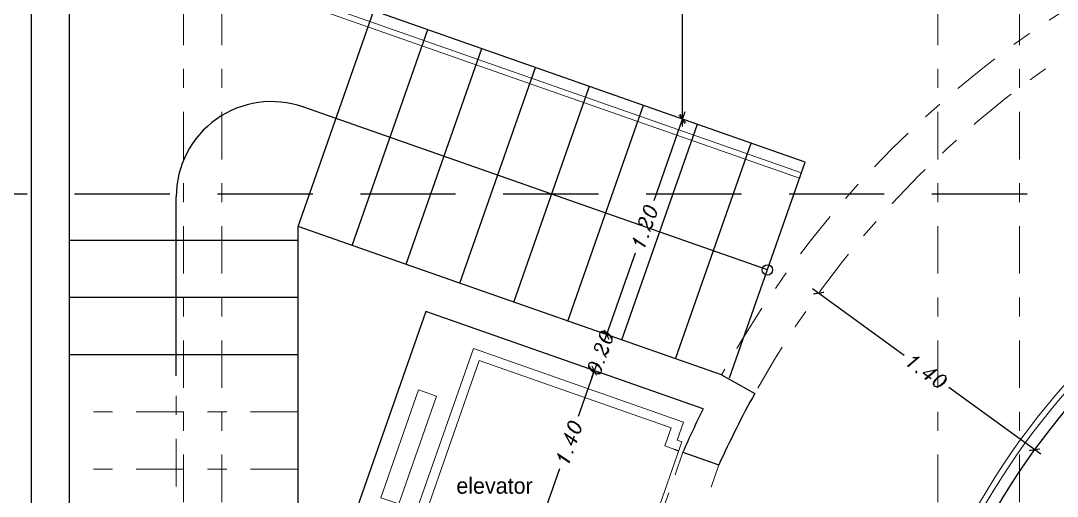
# Model space of a CAD drawing. Header units: metres. Extents: x 294 to 1101, y -498 to -355.
# Drawn here: x 537.08 to 542.53, y -388.78 to -386.28 of the extents above; entities that cross this region are included whole.
import ezdxf

# ---------------------------------------------------------------- set-up
doc = ezdxf.new("R2010")
doc.units = ezdxf.units.M
for name, pattern in [('DASHDOT2', [0.5, 0.25, -0.125, 0, -0.125]), ('DASHED', [0.75, 0.5, -0.25]), ('HIDDEN2', [0.1875, 0.125, -0.0625])]:
    doc.linetypes.add(name, pattern=pattern)
for name, color, linetype, lineweight in [('axe', 12, 'DASHDOT2', 9), ('dor', 30, 'Continuous', 13), ('elev1', 134, 'Continuous', 13), ('fur', 251, 'Continuous', 9), ('roof', 16, 'DASHDOT2', 18), ('wall', 7, 'Continuous', 25)]:
    doc.layers.add(name, color=color, linetype=linetype, lineweight=lineweight)
doc.layers.add('stair', color=142, linetype='Continuous')
doc.layers.add('text', color=3, linetype='Continuous')
doc.styles.add('alalala', font='bgothm.ttf', dxfattribs={"height": 0.2})
doc.styles.add('ITALICC', font='italicc')
doc.dimstyles.new('dim200', dxfattribs={"dimscale": 0.4, "dimtxt": 0.1885, "dimasz": 0.1, "dimexe": 0.15, "dimexo": 0.25, "dimgap": 0.07, "dimtad": 0, "dimzin": 0, "dimdsep": 46, "dimtxsty": 'ITALICC', "dimblk": 'ARCHTICK', "dimcen": 0.09, "dimdle": 0.1, "dimse1": 1, "dimse2": 1, "dimclrd": 211, "dimclrt": 3, "dimadec": 0, "dimazin": 0, "dimtfac": 1, "dimtix": 1, "dimtofl": 0, "dimtmove": 0, "dimatfit": 3, "dimldrblk": 'ARCHTICK', "dimfxl": 1, "dimtolj": 1, "dimtzin": 0, "dimlwd": 25, "dimarcsym": 0})

# ---------------------------------------------------------------- blocks, each defined once
blk = doc.blocks.new('sfdsdfsfd')
at = {"layer": 'fur'}
for p, q in [((510.3437, -506.6437), (511.4458, -506.2572)), ((511.4458, -506.2572), (511.8429, -507.3896)), ((510.4074, -506.6743), (511.4151, -506.3209)), ((511.4151, -506.3209), (511.7792, -507.359)), ((511.6394, -506.5072), (511.7338, -506.4741)), ((511.7338, -506.4741), (511.9323, -507.0403)), ((511.6394, -506.5072), (511.838, -507.0734)), ((510.3437, -506.6437), (510.3768, -506.7381)), ((510.4074, -506.6743), (510.4405, -506.7687)), ((510.3523, -506.7467), (510.3768, -506.7381)), ((510.3523, -506.7467), (510.6832, -507.6903)), ((510.3688, -506.7939), (510.4405, -506.7687)), ((511.838, -507.0734), (511.9323, -507.0403)), ((510.7715, -507.7124), (511.7792, -507.359)), ((510.7409, -507.7761), (511.8429, -507.3896)), ((510.6667, -507.6431), (510.7384, -507.618)), ((510.7384, -507.618), (510.7715, -507.7124)), ((510.6832, -507.6903), (510.7078, -507.6817)), ((510.7078, -507.6817), (510.7409, -507.7761))]:
    blk.add_line(p, q, dxfattribs=at)
blk = doc.blocks.new('_ArchTick')
at = {"color": 0, "linetype": 'ByBlock', "const_width": 0.15}
blk.add_lwpolyline([(-0.5, -0.5), (0.5, 0.5)], dxfattribs=at)
blk = doc.blocks.new('*D115')
at = {"layer": 'DEFPOINTS', "color": 0, "transparency": 16777216}
for p in [(540.094, -388.1195), (540.094, -388.1195), (539.6307, -389.4406)]:
    blk.add_point(p, dxfattribs=at)
at = {"layer": 'wall', "color": 211, "linetype": 'Continuous', "lineweight": 25, "transparency": 16777216}
for p, q in [((540.1073, -388.0818), (540.0095, -388.3604)), ((539.6175, -389.4784), (539.9138, -388.6335))]:
    blk.add_line(p, q, dxfattribs=at)
at = {"layer": 'wall', "color": 211, "lineweight": 25, "transparency": 16777216, "xscale": 0.04000000000000001, "yscale": 0.04000000000000001, "zscale": 0.04000000000000001}
for p, rotation in [((540.094, -388.1195), 70.67385608862823), ((539.6307, -389.4406), 250.6738560886282)]:
    blk.add_blockref('_ArchTick', p, dxfattribs=dict(at, rotation=rotation))
at = {"layer": 'wall', "color": 3, "transparency": 16777216, "insert": (539.9617, -388.4969), "char_height": 0.0754, "attachment_point": 5, "rotation": 70.6739, "style": 'ITALICC'}
blk.add_mtext('\\A1;1.40', dxfattribs=at)
blk = doc.blocks.new('*D280')
at = {"layer": 'DEFPOINTS', "color": 0, "transparency": 16777216}
for p in [(540.1602, -387.9308), (540.1602, -387.9308), (540.094, -388.1195)]:
    blk.add_point(p, dxfattribs=at)
at = {"layer": 'wall', "color": 211, "linetype": 'Continuous', "lineweight": 25, "transparency": 16777216}
for p, q in [((540.1602, -387.9308), (540.1734, -387.8931)), ((540.094, -388.1195), (540.0808, -388.1573))]:
    blk.add_line(p, q, dxfattribs=at)
at = {"layer": 'wall', "color": 211, "lineweight": 25, "transparency": 16777216, "xscale": 0.04000000000000001, "yscale": 0.04000000000000001, "zscale": 0.04000000000000001}
for p, rotation in [((540.1602, -387.9308), 250.6738560886684), ((540.094, -388.1195), 70.67385608866844)]:
    blk.add_blockref('_ArchTick', p, dxfattribs=dict(at, rotation=rotation))
at = {"layer": 'wall', "color": 3, "transparency": 16777216, "insert": (540.1271, -388.0252), "char_height": 0.0754, "attachment_point": 5, "rotation": 70.6739, "style": 'ITALICC'}
blk.add_mtext('\\A1;0.20', dxfattribs=at)
blk = doc.blocks.new('*D131')
at = {"layer": 'DEFPOINTS', "color": 0, "transparency": 16777216}
for p in [(540.5573, -386.7984), (540.5573, -386.7984), (540.1602, -387.9308)]:
    blk.add_point(p, dxfattribs=at)
at = {"layer": 'wall', "color": 211, "linetype": 'Continuous', "lineweight": 25, "transparency": 16777216}
for p, q in [((540.5706, -386.7607), (540.4067, -387.2281)), ((540.147, -387.9686), (540.3109, -387.5012))]:
    blk.add_line(p, q, dxfattribs=at)
at = {"layer": 'wall', "color": 211, "lineweight": 25, "transparency": 16777216, "xscale": 0.04000000000000001, "yscale": 0.04000000000000001, "zscale": 0.04000000000000001}
for p, rotation in [((540.5573, -386.7984), 70.67385608864227), ((540.1602, -387.9308), 250.6738560886423)]:
    blk.add_blockref('_ArchTick', p, dxfattribs=dict(at, rotation=rotation))
at = {"layer": 'wall', "color": 3, "transparency": 16777216, "insert": (540.3588, -387.3646), "char_height": 0.0754, "attachment_point": 5, "rotation": 70.6739, "style": 'ITALICC'}
blk.add_mtext('\\A1;1.20', dxfattribs=at)
blk = doc.blocks.new('*D284')
at = {"layer": 'DEFPOINTS', "color": 0, "transparency": 16777216}
for p in [(537.1403, -385.7367), (536.8106, -391.3722), (537.1403, -391.3722)]:
    blk.add_point(p, dxfattribs=at)
at = {"layer": 'wall', "color": 211, "linetype": 'Continuous', "lineweight": 25, "transparency": 16777216}
for p, q in [((536.8106, -385.6967), (536.8106, -388.4026)), ((536.8106, -391.4122), (536.8106, -388.7063))]:
    blk.add_line(p, q, dxfattribs=at)
at = {"layer": 'wall', "color": 211, "lineweight": 25, "transparency": 16777216, "xscale": 0.04000000000000001, "yscale": 0.04000000000000001, "zscale": 0.04000000000000001}
for p, rotation in [((536.8106, -385.7367), 90), ((536.8106, -391.3722), 270)]:
    blk.add_blockref('_ArchTick', p, dxfattribs=dict(at, rotation=rotation))
at = {"layer": 'wall', "color": 3, "transparency": 16777216, "insert": (536.8106, -388.5545), "char_height": 0.0754, "attachment_point": 5, "rotation": 90, "style": 'ITALICC'}
blk.add_mtext('\\A1;5.64', dxfattribs=at)
blk = doc.blocks.new('*D285')
at = {"layer": 'DEFPOINTS', "color": 0, "transparency": 16777216}
for p in [(540.5573, -380.611), (540.5573, -380.611), (540.5573, -386.7984)]:
    blk.add_point(p, dxfattribs=at)
at = {"layer": 'wall', "color": 211, "linetype": 'Continuous', "lineweight": 25, "transparency": 16777216}
for p, q in [((540.5573, -380.571), (540.5573, -383.5546)), ((540.5573, -386.8384), (540.5573, -383.8548))]:
    blk.add_line(p, q, dxfattribs=at)
at = {"layer": 'wall', "color": 211, "lineweight": 25, "transparency": 16777216, "xscale": 0.04000000000000001, "yscale": 0.04000000000000001, "zscale": 0.04000000000000001}
for p, rotation in [((540.5573, -380.611), 90), ((540.5573, -386.7984), 270)]:
    blk.add_blockref('_ArchTick', p, dxfattribs=dict(at, rotation=rotation))
at = {"layer": 'wall', "color": 3, "transparency": 16777216, "insert": (540.5573, -383.7047), "char_height": 0.0754, "attachment_point": 5, "rotation": 90, "style": 'ITALICC'}
blk.add_mtext('\\A1;6.19', dxfattribs=at)
blk = doc.blocks.new('*D247')
at = {"layer": 'DEFPOINTS', "color": 0, "transparency": 16777216}
for p in [(541.2722, -387.7128), (542.4055, -388.5348), (542.4055, -388.5348)]:
    blk.add_point(p, dxfattribs=at)
at = {"layer": 'wall', "color": 211, "linetype": 'Continuous', "lineweight": 25, "transparency": 16777216}
for p, q in [((541.2398, -387.6893), (541.7217, -388.0389)), ((542.4379, -388.5583), (541.956, -388.2088))]:
    blk.add_line(p, q, dxfattribs=at)
at = {"layer": 'wall', "color": 211, "lineweight": 25, "transparency": 16777216, "xscale": 0.04000000000000001, "yscale": 0.04000000000000001, "zscale": 0.04000000000000001}
for p, rotation in [((541.2722, -387.7128), 144.0454951750469), ((542.4055, -388.5348), 324.0454951750469)]:
    blk.add_blockref('_ArchTick', p, dxfattribs=dict(at, rotation=rotation))
at = {"layer": 'wall', "color": 3, "transparency": 16777216, "insert": (541.8389, -388.1238), "char_height": 0.0754, "attachment_point": 5, "rotation": 324.0455, "style": 'ITALICC'}
blk.add_mtext('\\A1;1.40', dxfattribs=at)

msp = doc.modelspace()

# ---------------------------------------------------------------- linework, layer by layer
for p, q in [((537.1403, -391.3722), (537.1403, -385.4367)), ((537.3403, -391.1722), (537.3403, -385.6367)), ((538.5403, -389.2827), (538.5403, -387.3627))]:
    msp.add_line(p, q)
at = {"layer": 'axe'}
for p, q in [((537.9377, -402.6106), (537.9377, -367.9368)), ((541.8977, -402.6106), (541.8977, -367.9368)), ((542.3267, -402.6106), (542.3267, -367.9368)), ((538.1403, -402.6106), (538.1403, -368.888))]:
    msp.add_line(p, q, dxfattribs=at)
at = {"layer": 'dor', "linetype": 'HIDDEN2'}
for p, q in [((540.56, -388.5479), (540.2622, -389.3972)), ((540.7488, -388.6141), (540.4509, -389.4634))]:
    msp.add_line(p, q, dxfattribs=at)
at = {"layer": 'elev1'}
for p, q in [((541.1724, -387.1095), (538.2503, -386.0847)), ((541.1823, -387.0812), (538.2803, -386.0634))]:
    msp.add_line(p, q, dxfattribs=at)
for radius in [3.84, 3.81]:
    msp.add_arc((545.4411, -390.7366), radius, 301.8709, 238.1291, dxfattribs=at)
at = {"layer": 'roof'}
for p, q in [((537.9003, -389.327), (537.9003, -388.1463)), ((538.5403, -388.3363), (537.3403, -388.3363)), ((538.5403, -388.6363), (537.3403, -388.6363))]:
    msp.add_line(p, q, dxfattribs=at)
for radius in [5.35, 5.15]:
    msp.add_arc((545.4411, -390.7366), radius, 114.4748, 150.9893, dxfattribs=at)
at = {"layer": 'stair'}
for p, q in [((541.2022, -387.0246), (538.3403, -386.0209)), ((538.5403, -387.3627), (538.9374, -386.2303)), ((538.8234, -387.462), (539.2205, -386.3296)), ((539.1065, -387.5613), (539.5036, -386.4289)), ((539.3895, -387.6605), (539.7867, -386.5282)), ((539.6726, -387.7598), (540.0698, -386.6274)), ((541.0036, -387.5908), (538.5657, -386.7358)), ((539.9557, -387.8591), (540.3529, -386.7267)), ((540.2388, -387.9584), (540.636, -386.826)), ((540.5219, -388.0577), (540.9191, -386.9253)), ((540.805, -388.157), (541.2022, -387.0246)), ((537.9003, -388.1463), (537.9003, -387.2076)), ((538.5403, -387.4363), (537.3403, -387.4363)), ((538.5403, -387.7363), (537.3403, -387.7363)), ((538.5403, -388.0363), (537.3403, -388.0363))]:
    msp.add_line(p, q, dxfattribs=at)
msp.add_circle((541.0036, -387.5908), 0.0273, dxfattribs=at)
for centre, radius, start, end in [((538.4003, -387.2076), 0.5, 70.6739, 180), ((545.4411, -390.7366), 3.75, 301.8709, 238.1291)]:
    msp.add_arc(centre, radius, start, end, dxfattribs=at)
at = {"layer": 'text', "linetype": 'DASHED'}
msp.add_line((535.867, -387.1924), (554.7236, -387.1924), dxfattribs=at)
at = {"layer": 'wall'}
for p, q in [((539.0638, -387.5463), (538.5403, -387.3627)), ((540.7623, -388.142), (539.0638, -387.5463)), ((539.2105, -387.8097), (538.7471, -389.1308)), ((540.6664, -388.3203), (539.2105, -387.8097)), ((540.7623, -388.142), (540.9372, -388.239)), ((540.5137, -388.5316), (540.5374, -388.54)), ((540.5594, -388.5477), (540.7024, -388.5978)), ((540.56, -388.5479), (540.7488, -388.6141))]:
    msp.add_line(p, q, dxfattribs=at)
for centre, radius, start, end in [((545.4411, -390.7366), 5.15, 150.9893, 155.661), ((545.6778, -390.8196), 5.6, 153.4931, 156.0648)]:
    msp.add_arc(centre, radius, start, end, dxfattribs=at)

# ---------------------------------------------------------------- block references
at = {"layer": 'wall', "xscale": -1}
msp.add_blockref('sfdsdfsfd', (1050.9062, 118.2539), dxfattribs=at)

# ---------------------------------------------------------------- texts
at = {"layer": 'text', "style": 'alalala'}
msp.add_text('elevator', height=0.08423, dxfattribs=at).set_placement((539.3707, -388.7656))

# ---------------------------------------------------------------- dimensions: what is measured, and where the dimension line sits
at = {"layer": 'wall'}
for p1, p2, distance, picture, middle in [((540.5573, -386.7984), (540.5573, -380.611), 0, '*D285', (540.5573, -383.7047)), ((537.1403, -385.7367), (537.1403, -391.3722), -0.3296, '*D284', (536.8106, -388.5545)), ((540.1602, -387.9308), (540.5573, -386.7984), 0, '*D131', (540.3588, -387.3646)), ((541.2722, -387.7128), (542.4055, -388.5348), 0, '*D247', (541.8389, -388.1238)), ((540.094, -388.1195), (540.1602, -387.9308), 0, '*D280', (540.1271, -388.0252))]:
    dim = msp.add_aligned_dim(p1=p1, p2=p2, distance=distance, dimstyle='dim200', dxfattribs=at)
    dim.commit()
    dim.dimension.update_dxf_attribs({"geometry": picture, "text_midpoint": middle})
dim = msp.add_linear_dim(base=(540.094, -388.1195), p1=(539.6307, -389.4406), p2=(540.094, -388.1195), angle=70.6739, dimstyle='dim200', dxfattribs=at)
dim.commit()
dim.dimension.update_dxf_attribs({"geometry": '*D115', "text_midpoint": (539.9617, -388.4969), "dimtype": 161})

doc.saveas('drawing.dxf')
